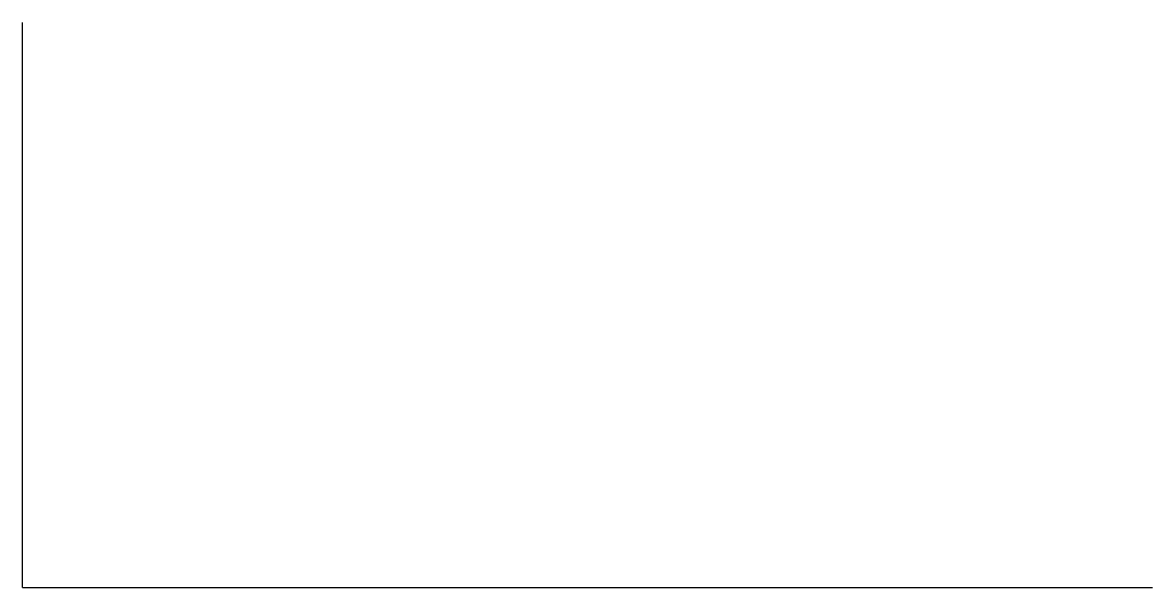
# Model space of a CAD drawing. Extents: x 0 to 6000, y 0 to 3000.
import ezdxf

# ---------------------------------------------------------------- set-up
doc = ezdxf.new("R2010")
doc.units = 0
doc.layers.add('FRAME', color=7, linetype='Continuous')

msp = doc.modelspace()

# ---------------------------------------------------------------- linework, layer by layer
at = {"layer": 'FRAME'}
for q in [(0, 3000), (6000, 0)]:
    msp.add_line((0, 0), q, dxfattribs=at)

doc.saveas('drawing.dxf')
